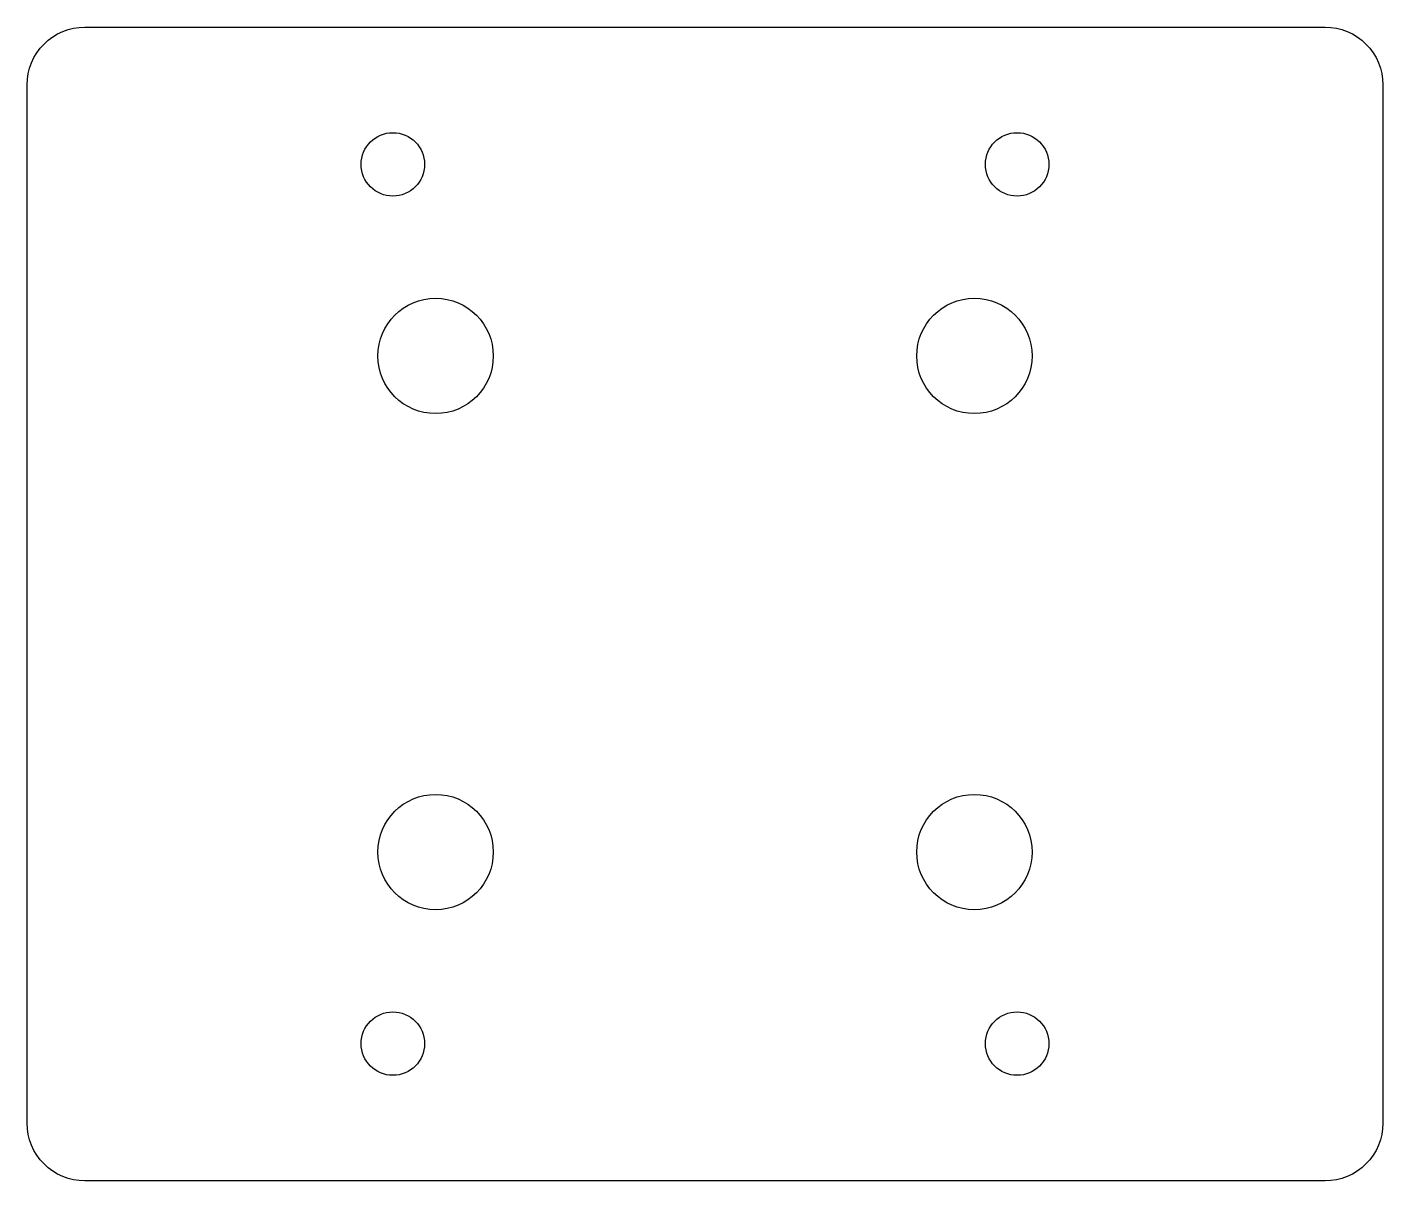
# Model space of a CAD drawing. Extents: x 0 to 235, y -200 to 0.
import ezdxf

# ---------------------------------------------------------------- set-up
doc = ezdxf.new("R2010")
doc.units = 0
doc.layers.get('0').update_dxf_attribs({"linetype": 'CONTINUOUS'})

msp = doc.modelspace()

# ---------------------------------------------------------------- linework, layer by layer
msp.add_lwpolyline([(10, 0), (225, 0, -0.414214), (235, -10), (235, -190, -0.414214), (225, -200), (10, -200, -0.414214), (0, -190), (0, -10, -0.414214)], format="xyb", close=True)
for centre, radius in [((63.4, -23.8), 5.5), ((171.6, -23.8), 5.5), ((70.8, -57), 10), ((164.2, -57), 10), ((70.8, -143), 10), ((164.2, -143), 10), ((63.4, -176.2), 5.5), ((171.6, -176.2), 5.5)]:
    msp.add_circle(centre, radius)

doc.saveas('drawing.dxf')
